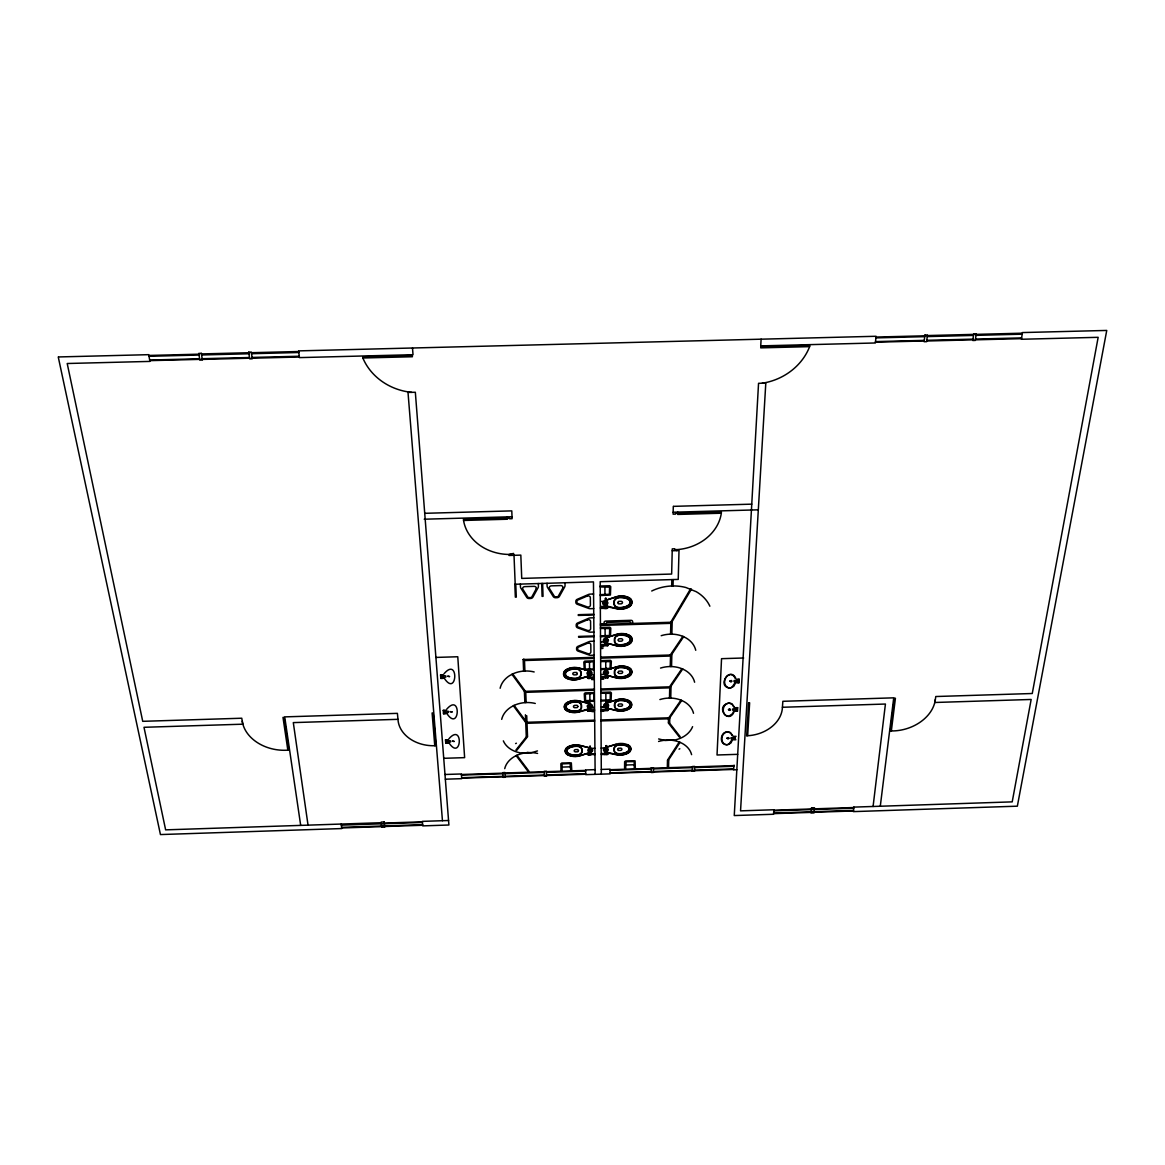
<?xml version="1.0" encoding="UTF-8"?>
<svg xmlns="http://www.w3.org/2000/svg" width="1165" height="1165" viewBox="0 0 1165 1165"><rect width="100%" height="100%" fill="white"/><g stroke="black" fill="none" stroke-linecap="round" stroke-linejoin="round"><path stroke-width="1.5" d="M440.821 678.321L445.904 676.996L445.831 675.948L440.574 675.059M443.516 713.664L448.525 712.383L448.452 711.364L443.282 710.504M445.758 743.139L450.695 741.887L450.622 740.896L445.511 739.964M624.586 768.376L624.629 761.648L625.663 760.934L635.085 760.862L635.318 768.026M625.634 768.361L626.188 761.721L634.182 761.575L634.27 768.085M630.949 623.45L630.017 621.702L606.849 622.387L605.756 624.207M632.61 623.406L632.624 621.615A1.66 1.34 -5.8 0 0 630.979 620.319L605.742 621.076A1.66 1.34 -4.6 0 0 604.096 622.474L604.096 624.251M673.297 506.353L673.108 514.173L675.627 514.1L675.656 513.124L721.383 511.843L721.324 513.212A46.236 39.028 -9.3 0 1 674.724 549.734L674.753 548.788L672.263 548.861L671.652 574.054L521.731 578.408L520.828 555.108L509.09 555.457L509.047 554.496L513.561 553.419L513.634 555.326M668.564 766.949L668.725 760.497L667.487 760.541L667.327 766.992L668.098 767.284M671.856 579.602L671.695 585.995L673.035 585.951L673.195 579.573M668.492 719.111L668.404 722.693L669.657 722.649L669.788 718.077M676.749 550.637L676.763 549.676L674.724 549.734M677.753 512.09L677.695 514.435L721.324 513.212M590.072 675.467L590.072 675.467A3.029 2.403 -3.7 0 0 590.029 670.938L589.286 668.827L588.718 670.865M589.752 701.854L589.097 703.776L589.752 701.854L588.995 701.883M588.878 752.925L579.995 755.619A13.339 10.237 -3 0 1 569.073 755.255A8.126 6.233 -2.9 0 1 566.408 753.624A8.155 6.247 -2.9 0 1 565.345 751.046A8.155 6.247 -2.9 0 1 566.292 748.411A8.126 6.218 -2.9 0 1 568.899 746.59A13.281 10.15 -3 0 1 579.835 745.527L589.461 747.828L579.908 745.338A13.529 10.339 -3 0 0 568.768 746.43A8.373 6.408 -2.9 0 0 566.088 748.309A8.403 6.437 -2.9 0 0 565.098 751.061A8.403 6.437 -2.9 0 0 566.205 753.74A8.388 6.422 -2.9 0 0 568.957 755.43A13.587 10.427 -3 0 0 580.068 755.808L590.786 752.342A2.927 2.243 -3.5 0 0 590.742 748.134L590.029 746.139M692.374 771.201L692.549 766.497L694.646 766.424L694.471 771.128L692.374 771.201L694.471 771.128M606.048 598.315L605.436 600.499L605.436 598.344M606.615 635.857L606.018 637.969L606.004 635.872M606.732 670.312L606.12 668.302L605.421 670.472A3.029 2.388 -4.4 0 0 605.436 674.986L607.416 675.263M605.625 703.369L606.907 701.243L606.921 703.223L605.625 703.369A2.985 2.33 -4.3 0 0 605.64 707.767L606.251 707.228M606.586 747.508L606.586 745.615M733.775 738.814L733.717 739.819L735.887 739.746M733.848 737.387L733.906 736.382L736.076 736.324M735.319 710.213L735.261 711.247L737.46 711.174L737.649 707.65L735.465 707.723L735.406 708.757M736.863 681.787L736.804 682.85L739.018 682.777L739.222 679.166L736.994 679.239L736.935 680.287M761.109 339.175L760.73 345.889L875.381 342.976L876.051 336.277L298.633 350.883L299.449 357.611L413.022 354.713L412.497 348M746.605 735.785A34.455 26.577 -9.7 0 0 782.414 707.272L782.865 701.301L893.73 697.835L880.289 806.238M809.631 346.631L809.719 345.437L760.803 346.675L760.73 347.869L809.631 346.631A56.415 50.08 -20.3 0 1 762.172 383.227L758.546 383.314L734.256 815.558L773.531 814.262L773.88 809.748L740.547 810.855L765.798 383.125L762.172 383.227M873.08 806.471L885.429 704.039L782.414 707.272M891.342 730.95L895.419 698.243L894.429 698.286L890.366 730.979L891.342 730.95A38.984 29.46 -14.7 0 0 935.349 699.51M739.193 679.413L734.052 680.622L733.994 681.641L739.032 682.632M737.649 707.796L732.552 709.077L732.494 710.082L737.46 711.043M604.504 602.771L605.421 604.038M591.005 750.478C587.408 753.289 589.344 746.809 590.961 750.478M605.349 672.234L605.552 673.428M587.67 678.263L587.684 677.244M590.233 677.069L590.247 678.219M594.558 710.679L590.451 711.014A2.214 1.718 -3.6 0 1 588.5 711.072L587.684 709.893L588.587 709.776A1.573 1.223 -3.6 0 1 590.335 709.703L591.238 709.776C590.917 712.689 591.31 706.966 594.543 709.791M604.591 645.628L605.203 644.463M607.81 644.332L608.174 645.512L607.344 645.628A2.272 1.82 -4.5 0 1 605.349 645.687L605.349 643.022L607.315 642.963L607.344 645.628M590.946 754.381L594.82 754.687L594.82 753.828L590.684 753.77A1.544 1.18 -3.5 0 0 588.98 753.799L588.077 753.93L588.893 755.08A2.17 1.66 -3.5 0 0 590.801 755.007L591.514 753.828M605.349 677.666L605.334 676.69M607.897 676.515L607.897 677.681M608.378 710.315L607.504 709.179A1.573 1.223 -4.3 0 0 605.771 709.208L601.548 709.572L601.562 710.461L605.669 710.534A2.214 1.718 -4.3 0 0 607.62 710.475L608.363 709.281M608.072 753.289L607.999 754.381L607.169 753.245A1.544 1.18 -4.1 0 0 605.465 753.274L601.344 753.624M600.456 607.402L603.965 607.213L603.994 608.407L603.907 607.169L604.868 607.052A1.646 1.34 -4.7 0 1 606.674 606.965M604.62 608.334L604.591 607.154M587.684 678.205L587.713 677.142M607.183 606.98L607.635 608.29L606.79 608.407A2.301 1.879 -4.7 0 1 604.751 608.48L604.751 607.052M587.743 709.893L587.757 711.014M604.926 709.907L605.523 709.369M735.523 682.093L731.897 687.335M736.047 682.064L733.702 686.418L730.499 687.874M733.994 710.504L732.741 713.533L729.042 716.155M734.533 710.49C729.436 726.217 714.043 706.136 728.824 703.092M732.465 739.105L728.955 744.1M732.989 739.076L730.717 743.212L727.586 744.61M588.048 711L588.034 709.878M604.722 677.2L605.319 677.229M608.203 677.622L607.824 676.515M577.345 673.72L576.733 674.783L574.141 674.899A1.529 1.209 -3.1 0 1 574.097 672.496L576.69 672.453L577.345 673.487M443.952 673.865C459.403 655.546 457.306 699.044 443.836 677.549M617.8 602.538L618.455 601.402L621.134 601.286A1.573 1.282 -5.4 0 1 621.12 603.834L618.455 603.878L617.8 602.771M577.884 706.558L577.287 707.592L574.724 707.708A1.515 1.18 -3 0 1 574.68 705.378L577.243 705.335L577.884 706.34M446.603 709.339C461.806 691.559 459.724 733.761 446.472 712.922M618.178 639.935L618.819 638.828L621.455 638.711A1.544 1.252 -5.2 0 1 621.455 641.172L618.775 641.201L618.178 640.153M578.495 750.741L577.84 751.76L575.379 751.847A1.485 1.136 -3 0 1 575.35 749.619L577.855 749.561L578.481 750.522M448.802 738.93C463.816 721.586 461.733 762.711 448.685 742.411M618.12 672.234L618.761 671.157L621.353 671.04A1.529 1.209 -5 0 1 621.353 673.443L618.746 673.487L618.12 672.453M618.149 705.073L618.775 704.024L621.324 703.922A1.5 1.18 -4.9 0 1 621.324 706.252L618.761 706.296L618.149 705.291M617.61 749.284L618.222 748.28L620.727 748.163A1.471 1.136 -4.7 0 1 620.712 750.406L618.207 750.449L617.596 749.488M590.859 677.681L590.247 677.651M588.5 753.842L588.514 755.095L588.456 753.959M606.878 603.514L606.397 602.087M589.679 674.084L589.665 672.365M605.552 705.087L605.523 706.077L607.271 706.383M670.938 621.892L690.627 588.762L691.442 589.111L671.754 622.226L670.851 621.906M667.501 760.133L679.239 742.032L680.025 742.323L668.273 760.425M670.53 654.643L682.836 636.381L683.637 636.716L671.346 654.978L670.53 654.643L671.346 654.978M682.661 669.06L670.559 686.811L669.759 686.491L681.875 668.725L682.675 669.045M669.788 717.771L681.729 700.5L680.943 700.165L669.001 717.465L669.788 717.786L601.009 719.955M526.726 736.426L515.906 750.071L516.707 750.362L527.541 736.717M604.606 602.509L606.426 602.043M606.907 603.528L605.421 604.082M589.679 672.322L587.757 673.283L589.708 674.113M590.291 706.733L590.524 705.553L588.776 705.233M605.523 705.073L606.95 704.563L607.853 705.509M604.81 601.49L605.188 600.645M588.383 671.695L589.563 670.982L589.927 671.724M605.407 671.317A2.053 1.631 -4.4 0 1 608.48 672.642A2.053 1.631 -4.4 0 1 605.421 674.142A2.053 1.631 -4.4 0 1 605.407 671.317L605.887 670.472L607.344 671.186M605.727 704.126L606.091 703.383M588.893 748.906L590.655 748.847M606.004 747.522L606.004 745.629M605.684 748.309L607.183 748.323M606.965 641.274C609.47 637.794 601.941 640.677 606.674 641.42M605.523 672.001L607.344 671.943M607.358 673.399L605.785 673.618M588.791 705.262L588.325 706.616L590.058 706.922M727.397 703.471C721.819 705.524 721.63 715.587 728.14 716.271M725.955 732.246C721.033 734.139 720.116 742.382 725.329 744.45M607.387 674.229L607.111 675.19M590.335 707.592L590.407 708.568M607.562 707.024L607.591 708.029M523.609 670.953L523.158 659.521L523.915 659.142M590.757 752.663L590.728 751.702L588.893 751.643A1.981 1.515 -3.5 0 1 588.791 748.993A1.981 1.515 -3.5 0 1 591.776 750.202A1.981 1.515 -3.5 0 1 588.82 751.614M525.633 722.329L526.42 721.98L514.158 705.408L513.357 705.757L525.633 722.329L594.587 720.159M515.614 743.576L516.386 743.226M516.153 755.648L516.925 755.299L528.881 771.143M679.035 749.139L679.821 748.789M604.708 600.645L605.436 600.368L604.708 600.645A3.116 2.548 -4.7 0 0 604.722 605.436L605.363 604.868M605.305 638.114L606.004 637.852L605.305 638.114A3.058 2.461 -4.5 0 0 605.319 642.76L607.315 643.036M588.209 677.375L588.107 675.787L590.043 675.729L578.99 679.137A14.067 11.169 -3 0 1 567.486 678.729A8.679 6.888 -2.9 0 1 564.632 676.894A8.708 6.903 -3 0 1 563.496 674.025A8.694 6.903 -3 0 1 564.501 671.084A8.665 6.873 -2.9 0 1 567.282 669.074A13.995 11.082 -3 0 1 578.816 667.938L588.704 670.545L578.728 668.142A13.747 10.878 -3 0 0 567.413 669.263A8.403 6.67 -2.9 0 0 564.719 671.2A8.446 6.684 -3 0 0 563.744 674.04A8.446 6.699 -3 0 0 564.85 676.778A8.417 6.684 -2.9 0 0 567.603 678.54A13.805 10.966 -3 0 0 578.903 678.947L588.107 676.079M537.487 750.915L530.992 752.867L520.609 752.91A23.766 18.334 -1.1 0 1 503.338 740.853M590.437 708.247L590.437 708.247A2.985 2.33 -3.6 0 0 590.378 703.849L590.378 703.849M606.921 702.903L616.62 699.772A13.791 10.747 -4.9 0 1 627.964 700.18A8.534 6.655 -5 0 1 630.731 701.956A8.563 6.684 -5 0 1 631.779 704.752A8.577 6.699 -5 0 1 630.687 707.606A8.548 6.67 -5 0 1 627.92 709.543A13.849 10.835 -4.9 0 1 616.605 710.665L607.591 708.349L616.693 710.461A13.587 10.631 -4.9 0 0 627.789 709.383A8.286 6.48 -5 0 0 630.483 707.505A8.315 6.495 -5 0 0 631.517 704.752A8.315 6.495 -5 0 0 630.527 702.073A8.286 6.466 -5 0 0 627.848 700.369A13.529 10.543 -4.9 0 0 616.707 699.961L606.921 702.976M605.334 747.668L605.334 747.668A2.913 2.243 -4.1 0 0 605.349 751.876L605.349 751.876M631.779 602.261A8.694 7.092 -5.5 0 0 630.746 599.305A8.665 7.063 -5.6 0 0 627.95 597.427A14.155 11.534 -5.4 0 0 616.285 596.946L606.062 600.208L616.198 596.742A14.417 11.737 -5.4 0 1 628.081 597.223A8.927 7.281 -5.6 0 1 630.964 599.174A8.956 7.31 -5.5 0 1 632.056 602.232A8.956 7.31 -5.5 0 1 630.92 605.349A8.941 7.296 -5.6 0 1 628.022 607.46A14.475 11.854 -5.5 0 1 616.198 608.64L604.766 606.251L606.761 605.742M605.771 605.771L604.766 606.179M605.844 606.164L606.761 605.654L604.766 605.713M605.349 643.095L605.946 642.192M606.339 643.065C604.198 644.07 608.669 643.284 606.412 643.459M588.107 675.86L590.043 675.802M588.179 676.239L590.043 676.166L589.971 677.316M606.601 675.249C608.115 676.326 604.46 675.729 606.048 674.448M606.441 675.656L605.48 675.685M588.485 708.626L590.087 708.509M588.5 708.844L579.427 711.64A13.601 10.645 -3 0 1 568.287 711.247A8.301 6.48 -2.9 0 1 565.564 709.543A8.33 6.509 -2.9 0 1 564.486 706.849A8.315 6.495 -2.9 0 1 565.447 704.126A8.286 6.466 -2.9 0 1 568.098 702.233A13.543 10.558 -3 0 1 579.253 701.126L589.082 703.529L579.34 700.937A13.805 10.762 -3 0 0 567.981 702.058A8.548 6.67 -2.9 0 0 565.229 704.024A8.577 6.699 -2.9 0 0 564.239 706.878A8.577 6.699 -2.9 0 0 565.36 709.66A8.548 6.684 -2.9 0 0 568.171 711.436A13.864 10.849 -3 0 0 579.515 711.83L590.407 708.917M605.684 708.014L607.198 707.971M606.63 708.058L605.684 708.437M607.504 709.5L607.591 708.378M589.694 674.899L589.738 675.729M588.878 752.721L590.757 752.59L590.684 754.075M589.752 753.056C592.097 752.881 587.728 753.711 589.825 752.692M605.465 753.609L605.378 752.124L607.256 752.139M606.324 752.168L605.451 752.546L616.096 754.643A13.572 10.412 -4.7 0 0 627.178 753.566A8.373 6.422 -4.8 0 0 629.901 751.702A8.403 6.437 -4.8 0 0 630.964 748.949A8.403 6.422 -4.7 0 0 629.945 746.27A8.373 6.408 -4.8 0 0 627.236 744.566A13.514 10.325 -4.7 0 0 616.096 744.187L606.601 747.202L616.183 744.362M606.397 752.517L607.256 752.066L605.378 752.124M730.28 674.477C724.135 675.278 722.271 685.238 728.198 687.7M727.353 731.882C720.101 731.838 718.922 744.741 726.698 744.726M658.589 741.464C666.438 739.134 675.249 739.586 682.501 743.547A25.368 19.281 -6.3 0 1 691.602 754.658M607.023 752.532L607.169 753.551M735.086 737.256L731.038 737.707L730.979 738.683L734.999 738.872M589.184 752.648L589.17 751.906M729.057 688.005L731.038 687.86M726.174 744.741L728.096 744.595M544.419 775.992L546.531 775.919L546.385 771.215L544.259 771.288L544.419 775.992L546.531 775.919M381.261 822.723L165.634 829.859L143.994 727.295L242.757 724.193L241.767 718.222L142.727 721.324L67.206 363.509L149.921 361.412L148.712 354.67L58.847 356.941M448.554 820.51L422.342 821.369L422.735 825.883L448.904 825.009L415.337 392.256L408.012 392.445L442.452 820.699M384.29 823.073L422.371 821.82M773.837 810.199L811.452 808.961M814.379 808.845L853.829 807.534M341.33 825.14L422.429 822.446M773.793 810.825L853.756 808.19M341.607 827.354L422.633 824.674M773.633 813.054L853.508 810.403M341.68 827.965L381.683 826.64M384.654 826.509L422.677 825.257M773.589 813.636L811.131 812.384M814.058 812.282L853.45 810.971M594.019 660.832L584.772 661.123L583.84 662.011L584.262 669.846L594.106 669.788M588.223 676.807L589.941 676.749M590.087 678.321L589.971 676.981A1.602 1.267 -3.7 0 0 588.209 677.011L588.107 678.38A2.243 1.777 -3.7 0 0 590.087 678.321L594.252 677.986M590.16 677.069L594.252 677.054M594.398 689.185L524.425 691.369L511.959 674.331L512.746 673.938L525.182 690.991L524.396 691.355L524.876 702.48L526.158 702.437L525.75 692.33L593.844 690.204M601.286 688.966L671.011 686.797L670.763 697.908L669.482 697.952L669.729 687.845L601.3 689.971M594.31 692.578L585.179 692.869L584.262 693.728L584.684 701.359L594.398 701.286M606.237 701.33L606.994 701.315M588.762 704.01L590.291 704.607M605.975 703.456L607.518 704.068M604.708 706.922L601.388 707.024L603.834 706.995M591.849 707.373L594.296 707.286M590.407 708.99C585.777 709.558 591.572 706.995 590.335 710.038M588.602 709.543L590.306 709.485M605.785 709.004L607.489 708.946M591.893 711.611L594.325 711.538M601.417 711.32L603.849 711.247M434.763 745.717L432.113 712.98L433.191 712.951L435.826 745.673L434.763 745.717A34.659 26.839 2.5 0 1 397.979 719.329L293.303 722.606L308.041 825.155M526.973 723.29L594.601 721.135M601.009 720.931L668.492 718.805M287.842 750.158L288.833 750.114L283.998 717.378L282.993 717.407L287.842 750.158A39.45 30.013 7.8 0 1 242.262 721.222M590.116 746.212L589.475 748.061M605.917 745.702L606.674 745.673M589.14 748.28L590.393 748.236M591.66 748.381L594.907 748.28M601.169 748.09L604.417 747.974M605.684 747.741L606.921 747.712M526.9 752.503L528.153 752.474M607.227 751.323L605.392 751.119M443.734 758.313L464.631 757.643L457.772 656.754L435.899 657.424M588.995 753.609L590.655 753.551M605.494 753.071L607.154 753.027M601.344 754.483L605.363 754.541A2.17 1.66 -4.1 0 0 607.285 754.483L607.649 753.231M737.693 754.337L717.028 754.993L721.543 658.676L743.649 657.992M625.649 765.026L634.241 764.764M562.054 767.094L570.661 766.803M444.986 774.492L461.398 773.968L461.719 778.671L445.35 779.196M595.097 769.643L585.616 769.949L585.675 774.652L610.081 773.866L610.081 769.162L601.3 769.439M734.168 765.157L733.44 769.876L736.833 769.759M504.998 772.977L544.273 771.696M546.4 771.667L585.616 770.4M653.434 768.172L692.534 766.919M694.631 766.876L733.673 765.609M461.427 774.507L502.887 773.167M610.081 769.715L651.322 768.376M461.471 775.104L502.916 773.764M505.028 773.691L544.303 772.424M546.414 772.366L585.631 771.099M610.081 770.298L651.322 768.973M653.419 768.9L692.505 767.633M694.602 767.575L733.63 766.308M461.66 777.71L503.047 776.371M505.159 776.312L544.39 775.045M546.501 774.973L585.66 773.706M610.081 772.919L651.279 771.58M653.376 771.507L692.403 770.254M694.515 770.182L733.484 768.915M461.69 778.133L503.062 776.793M505.188 776.807L544.404 775.54M546.516 775.511L585.675 774.244M610.081 773.327L651.264 772.002M653.376 772.002L692.389 770.749M694.486 770.72L733.455 769.453M593.582 594.004L590.291 594.106A4.456 3.655 -4 0 0 588.092 594.66L577.141 599.349A2.679 2.184 -3.4 0 0 575.83 601.286L575.845 602.392A2.665 2.184 -3.4 0 0 577.214 604.256L588.238 608.261A4.442 3.626 -3.9 0 0 590.451 608.683L593.699 608.581M605.349 598.417L606.135 598.388M605.086 600.747L606.688 601.431M600.805 601.49L603.354 601.402M600.834 606.484L603.383 606.412M604.883 606.805L606.659 606.747M607.635 607.067L606.674 606.994L606.79 608.407M600.456 608.378L604.664 608.378M593.742 614.217L578.262 614.683L578.277 615.44L593.742 614.989M593.786 617.785L590.538 617.887A4.412 3.582 -3.9 0 0 588.354 618.426L577.52 623.027A2.65 2.141 -3.3 0 0 576.209 624.935L576.224 626.013A2.65 2.141 -3.3 0 0 577.592 627.833L588.5 631.765A4.398 3.553 -3.9 0 0 590.684 632.158L593.902 632.071M600.441 623.887L604.096 623.785M600.456 624.396L672.176 622.241L671.87 633.993L670.559 634.022L670.822 623.348L600.47 625.459M600.47 627.527L609.848 627.251L610.795 628.11L610.489 636.192L600.514 636.745M600.47 628.43L609.688 628.605L609.484 635.493L600.514 635.857M593.932 635.959L578.597 636.425L578.612 637.168L593.932 636.716M605.917 635.944L606.703 635.93M605.669 638.202L607.242 638.842M593.99 641.216L590.772 641.318A4.369 3.51 -3.8 0 0 588.602 641.842L577.884 646.371A2.621 2.097 -3.3 0 0 576.588 648.235L576.602 649.298A2.621 2.097 -3.3 0 0 577.957 651.075L588.747 654.919A4.354 3.48 -3.8 0 0 590.917 655.312L594.106 655.211M601.024 642.032L603.543 641.959M605.465 644.07L607.213 644.012M605.451 644.318L601.111 644.653L601.111 645.599L604.519 645.497M608.13 644.376L607.242 644.26A1.616 1.296 -4.5 0 0 605.451 644.289M601.053 646.808L603.557 646.735M600.63 648.483L602.946 648.41M523.158 659.521L593.524 657.351M601.125 657.118L671.841 654.963L671.55 666.395L670.254 666.424L670.516 656.041L601.125 658.167M593.524 658.4L524.498 660.526L524.905 670.909L523.624 670.953M600.659 660.628L610.416 660.337L611.363 661.167L610.941 669.103L600.718 669.584M600.659 661.502L610.256 661.647L610.052 668.346L600.703 668.71M588.602 668.914L589.374 668.885M588.369 671.098L589.665 671.055M605.785 670.559L607.082 670.516M591.529 674.855L594.004 674.768M601.213 674.55L603.688 674.477M605.48 675.249L607.416 675.19L607.446 677.782A2.243 1.777 -4.4 0 1 605.465 677.841L605.64 675.715M605.582 676.268L607.315 676.21M605.378 676.501L605.567 676.501A1.602 1.267 -4.4 0 1 607.329 676.428L607.446 677.782M605.378 676.603L601.286 676.836L601.3 677.768L605.378 677.753M607.824 677.681L608.261 676.515M591.572 679.559L594.048 679.472M601.242 679.253L603.703 679.18M600.849 692.374L610.475 692.083L611.392 692.884L611.086 700.529L600.892 701.082M600.849 693.219L610.314 693.35L610.169 699.83L600.892 700.238M424.73 513.314L511.785 510.882L512.105 518.702L509.556 518.774L509.527 517.799L463.466 519.095L463.553 520.464A46.338 39.275 0.5 0 0 511.085 554.438M673.632 506.353L751.76 504.154M424.22 519.211L512.018 516.75M673.152 512.221L758.313 509.819M463.553 520.464L507.503 519.226L507.401 516.881M672.22 550.768L679.006 550.564L678.234 579.413L600.193 581.699L601.315 774.143M600.223 586.01L609.761 585.747L610.737 586.636L610.416 595.009L600.281 595.563M600.237 586.942L609.601 587.145L609.397 594.281L600.281 594.631M248.742 352.136L251.291 352.078L252.237 358.805L249.689 358.864L248.742 352.15M201.428 353.927L248.829 352.733M251.378 352.704L298.706 351.51M927.355 335.564L973.634 334.384M976.124 334.37L1022.331 333.19M148.858 355.456L198.895 354.189M875.978 337.049L924.835 335.811M149.004 356.301L199.026 355.034M201.589 354.976L248.975 353.767M251.524 353.709L298.822 352.514M875.891 337.894L924.733 336.656M927.224 336.598L973.503 335.418M975.993 335.36L1022.186 334.18M149.673 360.043L199.623 358.776M202.186 358.704L249.499 357.509M252.048 357.437L299.288 356.242M875.512 341.607L924.296 340.369M926.787 340.311L972.993 339.132M975.469 339.073L1021.603 337.908M149.79 360.64L199.725 359.373M875.454 342.204L924.224 340.966M202.288 359.417L249.601 358.208M252.15 358.208L299.376 357.014M926.699 341.01L972.892 339.845M975.367 339.831L1021.487 338.666M362.854 357.99L412.395 356.738L412.308 355.543L362.737 356.796L362.854 357.99A56.59 50.779 11.1 0 0 411.682 392.343M728.285 703.121L731.591 703.587L734.329 706.966M726.829 731.897L730.076 732.348L732.8 735.639M606.63 748.804C601.985 749.998 609.863 751.614 606.615 748.833M589.009 707.767L588.791 708.538M588.631 674.972L588.412 675.773M588.645 709.019L588.587 710.097M537.575 753.42C529.536 751.571 520.755 752.677 513.678 757.002A25.339 19.223 -1.4 0 0 504.722 768.652M605.756 708.451L605.771 709.558M729.581 687.991C716.446 686.534 730.12 665.739 735.858 678.452M604.853 606.193L604.868 607.402M607.256 752.342L616.183 754.469A13.325 10.223 -4.7 0 0 627.061 753.406A8.126 6.218 -4.8 0 0 629.697 751.6A8.155 6.247 -4.8 0 0 630.716 748.949M606.761 605.975L616.285 608.436A14.213 11.635 -5.5 0 0 627.891 607.271A8.665 7.077 -5.6 0 0 630.702 605.232A8.694 7.092 -5.5 0 0 631.794 602.232M606.659 639.41L607.431 639.862M658.633 738.945L665.157 740.489L675.525 739.862A23.795 18.378 -6.7 0 0 692.593 726.654M605.917 707.17L605.698 707.082A2.024 1.573 -4.3 0 1 605.611 704.199A2.024 1.573 -4.3 0 1 608.64 705.48A2.024 1.573 -4.3 0 1 605.625 706.937L607.562 706.907M728.227 731.94L730.717 733.164L732.275 735.654M605.713 674.375L607.387 674.113M729.712 703.15L732.232 704.417L733.804 706.98M731.183 674.535L733.732 675.846L735.319 678.467M588.631 707.679L588.543 707.65A2.024 1.573 -3.6 0 1 588.398 704.738A2.024 1.573 -3.6 0 1 591.441 706.019A2.024 1.573 -3.6 0 1 588.427 707.475L590.364 707.446M588.238 674.885L590.014 674.651M668.521 717.786L669.307 718.091M668.404 723.014L679.384 737.066L680.185 736.717L669.205 722.664M516.168 755.663L528.109 771.478M591.514 754.367L591.572 753.828M605.218 753.93L605.363 753.304M590.582 710.315L590.451 711.014M608.043 709.762L607.999 710.461M58.25 356.956L160.45 834.562L341.767 828.563L341.185 824.048M300.686 825.388L284.711 716.883L397.396 713.359L397.979 719.329M442.889 675.802L442.816 674.739L440.559 674.797L440.836 678.467L443.079 678.394L443.006 677.316M445.554 711.232L445.467 710.184L443.253 710.257L443.516 713.81L445.744 713.737L445.656 712.703M447.768 740.765L447.695 739.76L445.496 739.819L445.758 743.285L447.957 743.212L447.884 742.192M515.76 584.233L516.299 597.121L515.352 597.15L514.813 584.262L593.466 581.903L595.14 774.346M514.013 555.312L515.192 584.189M526.726 715.718L527.527 736.295L526.274 736.338L525.415 714.771M520.347 584.029L520.449 586.752A4.5 3.699 -0.7 0 0 521.119 588.558L526.813 597.485A2.679 2.199 -0.9 0 0 529.187 598.519L530.541 598.475A2.679 2.199 -1 0 0 532.827 597.296L537.88 588.077A4.485 3.699 -1.1 0 0 538.419 586.228L538.332 583.505M541.696 583.476L542.089 596.364L543.036 596.334L542.642 583.447M547.026 583.257L547.099 585.966A4.485 3.699 -2 0 0 547.739 587.786L553.331 596.698A2.679 2.199 -2.2 0 0 555.69 597.732L557.045 597.689A2.679 2.199 -2.3 0 0 559.346 596.524L564.486 587.291A4.485 3.699 -2.5 0 0 565.04 585.442L564.981 582.733M562.069 770.414L562.069 763.905L570.064 763.526L570.719 770.138M561.02 770.429L560.86 763.701L561.88 762.988L571.331 762.915L571.767 770.08M589.475 661.851L589.563 669.016M589.825 693.568L589.912 700.544M588.092 677.04L588.107 678.38M588.485 709.776L588.5 711.072M588.107 709.791L588.121 711.087M588.995 753.129L588.98 754.134M588.878 753.828L588.893 755.08M588.077 753.93L588.092 755.022M605.378 641.915L607.3 641.857M605.654 709.237L605.582 710.534M605.669 751.381L605.669 752.109M604.708 604.533A2.112 1.733 -4.7 0 0 607.868 602.946A2.112 1.733 -4.7 0 0 604.693 601.548A2.112 1.733 -4.7 0 0 604.708 604.533L606.732 604.519M604.577 753.406L604.577 754.483M607.737 644.245L607.737 645.614M607.606 709.179L607.62 710.475M607.009 642.163L607.009 642.963M607.285 753.231L607.285 754.483M606.659 606.208L606.674 607.344M606.455 604.824L606.455 605.669M606.965 751.338L606.965 752.066M605.727 661.356L605.756 668.521M605.844 693.073L605.858 700.034M604.926 586.81L604.941 594.456M605.086 628.299L605.116 635.668M651.716 591.005A41.037 33.144 -7.6 0 1 685.923 587.51L696.189 591.674A41.037 33.144 -7.6 0 1 709.864 606.208M659.9 699.553A25.848 20.009 -6.6 0 1 681.234 700.252L684.263 701.738A25.848 20.009 -6.6 0 1 693.524 713.286M660.54 668.069A26.213 20.562 -6.9 0 1 682.166 668.812L685.238 670.341A26.213 20.562 -6.9 0 1 694.617 682.224M501.707 719.358A25.907 20.096 -1.2 0 1 510.838 707.184L513.867 705.509A25.907 20.096 -1.2 0 1 535.274 703.456M500.135 688.267A26.271 20.664 -1 0 1 509.382 675.773L512.454 674.054A26.271 20.664 -1 0 1 534.167 671.957M661.196 635.697A26.577 21.145 -7.2 0 1 683.127 636.483L686.243 638.056A26.577 21.145 -7.2 0 1 695.753 650.288M568.447 703.616A4.514 3.524 -2.9 0 0 566.205 706.762A4.514 3.524 -2.9 0 0 568.564 709.762A9.378 7.34 -3 0 0 571.025 710.635A17.708 13.893 -3.1 0 0 576.311 711.043A10.878 8.519 -3 0 0 578.364 710.606A7.98 6.247 -3 0 0 580.155 709.572A6.335 4.951 -3 0 0 581.146 708.029A10.922 8.534 -2.9 0 0 581.248 706.34A10.922 8.534 -2.9 0 0 581.102 704.665A6.335 4.951 -3 0 0 580.053 703.165A7.98 6.233 -3 0 0 578.233 702.247A10.849 8.461 -3 0 0 576.165 701.942A17.562 13.66 -3.1 0 0 570.865 702.684A9.349 7.296 -3 0 0 568.447 703.704M568.272 703.412A4.835 3.772 -2.9 0 0 565.884 706.776A4.835 3.772 -2.9 0 0 568.404 709.98A9.684 7.587 -3 0 0 570.937 710.868A18.028 14.14 -3.1 0 0 576.34 711.291A11.199 8.767 -3 0 0 578.495 710.825A8.301 6.495 -3 0 0 580.388 709.747A6.655 5.199 -3 0 0 581.466 708.072A11.242 8.781 -2.9 0 0 581.583 706.471L581.568 706.34A11.242 8.781 -2.9 0 0 581.408 704.592A6.655 5.199 -3 0 0 580.287 702.99A8.301 6.48 -3 0 0 578.35 702.014A11.169 8.708 -3 0 0 576.18 701.679A17.883 13.907 -3.1 0 0 570.763 702.451A9.669 7.543 -3 0 0 568.272 703.5M627.833 636.454A4.645 3.728 -5.4 0 1 630.178 639.629A4.645 3.728 -5.4 0 1 627.804 642.949A9.64 7.747 -5.3 0 1 625.299 644.027A18.203 14.694 -5.2 0 1 619.867 644.813A11.184 9 -5.2 0 1 617.756 644.478A8.213 6.597 -5.2 0 1 615.906 643.502A6.524 5.228 -5.2 0 1 614.843 641.93A11.228 9.014 -5.4 0 1 614.727 640.153A11.228 9.029 -5.4 0 1 614.858 638.362A6.524 5.243 -5.2 0 1 615.906 636.716A8.199 6.582 -5.2 0 1 617.77 635.624A11.155 8.941 -5.2 0 1 619.882 635.158A18.058 14.446 -5.1 0 1 625.328 635.609A9.611 7.704 -5.2 0 1 627.833 636.541M628.008 636.221A4.966 3.99 -5.4 0 1 630.513 639.614A4.966 3.99 -5.4 0 1 627.979 643.167A9.961 8.009 -5.3 0 1 625.387 644.274A18.538 14.956 -5.2 0 1 619.838 645.075A11.519 9.276 -5.2 0 1 617.625 644.726A8.534 6.859 -5.2 0 1 615.659 643.692A6.844 5.505 -5.2 0 1 614.538 642.002A11.563 9.276 -5.4 0 1 614.392 640.299L614.392 640.022A11.563 9.291 -5.4 0 1 614.538 638.303A6.844 5.505 -5.2 0 1 615.673 636.541A8.534 6.844 -5.2 0 1 617.639 635.391A11.475 9.204 -5.2 0 1 619.867 634.896A18.378 14.708 -5.1 0 1 625.43 635.362A9.932 7.966 -5.2 0 1 628.008 636.308M627.644 668.841A4.573 3.626 -5.2 0 1 629.959 671.928A4.573 3.626 -5.2 0 1 627.615 675.161A9.495 7.543 -5.1 0 1 625.139 676.21A17.956 14.286 -5 0 1 619.78 676.967A11.038 8.752 -5.1 0 1 617.698 676.647A8.097 6.422 -5.1 0 1 615.877 675.715A6.422 5.097 -5 0 1 614.843 674.171A11.067 8.767 -5.2 0 1 614.712 672.453A11.082 8.767 -5.2 0 1 614.843 670.705A6.422 5.097 -5 0 1 615.877 669.103A8.082 6.408 -5 0 1 617.712 668.04A10.995 8.694 -5 0 1 619.809 667.589A17.795 14.038 -4.9 0 1 625.183 668.026A9.48 7.5 -5.1 0 1 627.644 668.928M627.818 668.608A4.893 3.874 -5.2 0 1 630.28 671.914A4.893 3.874 -5.2 0 1 627.775 675.38A9.83 7.791 -5.1 0 1 625.226 676.457A18.276 14.533 -5 0 1 619.765 677.229A11.359 9.014 -5.1 0 1 617.581 676.894A8.417 6.67 -5.1 0 1 615.644 675.889A6.742 5.344 -5 0 1 614.523 674.244A11.388 9.029 -5.2 0 1 614.377 672.598L614.377 672.322A11.402 9.029 -5.2 0 1 614.523 670.661A6.757 5.344 -5 0 1 615.644 668.943A8.403 6.655 -5 0 1 617.596 667.807A11.315 8.956 -5 0 1 619.78 667.341A18.13 14.3 -4.9 0 1 625.27 667.778A9.801 7.747 -5.1 0 1 627.818 668.71M630.716 748.979A8.155 6.233 -4.7 0 0 629.741 746.386A8.111 6.204 -4.8 0 0 627.12 744.741M651.337 767.822L651.264 772.526L653.361 772.468L653.449 767.764L651.337 767.822M581.087 673.341L581.087 673.632A11.402 9.043 -2.9 0 1 580.971 675.278A6.757 5.359 -3.1 0 1 579.879 676.996A8.432 6.684 -3 0 1 577.957 678.117A11.359 9.029 -3 0 1 575.787 678.583A18.291 14.562 -3.1 0 1 570.297 678.147A9.83 7.806 -3 0 1 567.719 677.229A4.908 3.888 -2.9 0 1 565.171 673.982A4.908 3.888 -2.9 0 1 567.588 670.559A9.801 7.762 -3 0 1 570.122 669.482A18.13 14.315 -3.1 0 1 575.612 668.695A11.33 8.971 -3 0 1 577.811 669.045A8.417 6.67 -3 0 1 579.777 670.05A6.757 5.359 -3.1 0 1 580.927 671.695A11.402 9.043 -2.9 0 1 581.087 673.341M582.107 750.391L582.107 750.653A11.024 8.446 -2.8 0 1 581.99 752.197A6.524 4.995 -3 0 1 580.942 753.799A8.14 6.233 -3 0 1 579.078 754.847A10.98 8.432 -3 0 1 576.966 755.284A17.664 13.587 -3.1 0 1 571.666 754.891A9.495 7.281 -3 0 1 569.19 754.046A4.733 3.626 -2.9 0 1 566.714 750.959A4.733 3.626 -2.9 0 1 569.059 747.726A9.48 7.252 -3 0 1 571.505 746.794A17.533 13.368 -3 0 1 576.821 746.051A10.951 8.373 -3 0 1 578.947 746.372A8.126 6.218 -3 0 1 580.84 747.304A6.524 4.995 -3 0 1 581.947 748.847A11.024 8.446 -2.8 0 1 582.107 750.391M613.955 602.786L613.955 602.917A11.737 9.582 -5.7 0 0 614.086 604.664A6.961 5.679 -5.4 0 0 615.237 606.426A8.679 7.092 -5.4 0 0 617.246 607.489A11.708 9.568 -5.5 0 0 619.489 607.853A18.844 15.451 -5.4 0 0 625.124 607.038A10.121 8.271 -5.5 0 0 627.746 605.902A5.053 4.121 -5.6 0 0 630.323 602.29A5.053 4.121 -5.6 0 0 627.789 598.81A10.092 8.228 -5.5 0 0 625.168 597.82A18.684 15.174 -5.3 0 0 619.518 597.339A11.665 9.509 -5.4 0 0 617.246 597.849A8.665 7.063 -5.4 0 0 615.251 599.028A6.961 5.679 -5.4 0 0 614.086 600.863A11.752 9.582 -5.7 0 0 613.955 602.625L613.955 602.756M614.465 705.306L614.465 705.437A11.228 8.767 -5.1 0 0 614.596 707.038A6.655 5.199 -4.9 0 0 615.702 708.626A8.301 6.48 -4.9 0 0 617.61 709.601A11.199 8.752 -4.9 0 0 619.751 709.922A18.014 14.126 -4.9 0 0 625.154 709.165A9.684 7.573 -4.9 0 0 627.658 708.116A4.82 3.772 -5 0 0 630.119 704.81A4.82 3.772 -5 0 0 627.702 701.636A9.655 7.529 -4.9 0 0 625.197 700.733A17.868 13.893 -4.8 0 0 619.78 700.311A11.155 8.694 -4.9 0 0 617.625 700.777A8.286 6.466 -4.9 0 0 615.702 701.869A6.655 5.199 -4.9 0 0 614.596 703.543A11.228 8.767 -5.1 0 0 614.465 705.16L614.465 705.291M613.999 749.503L613.984 749.634A11.009 8.432 -4.8 0 0 614.13 751.163A6.524 4.995 -4.7 0 0 615.207 752.707A8.14 6.233 -4.7 0 0 617.071 753.624A10.98 8.417 -4.7 0 0 619.183 753.944A17.65 13.572 -4.7 0 0 624.469 753.202A9.495 7.281 -4.7 0 0 626.93 752.197A4.733 3.626 -4.8 0 0 629.348 748.964A4.733 3.626 -4.8 0 0 626.974 745.877A9.466 7.238 -4.7 0 0 624.513 745.105A17.519 13.354 -4.6 0 0 619.212 744.712A10.936 8.359 -4.7 0 0 617.086 745.149A8.126 6.218 -4.7 0 0 615.207 746.212A6.524 4.995 -4.7 0 0 614.13 747.813A11.009 8.432 -4.8 0 0 613.984 749.372L613.999 749.488M748.644 702.845L746.692 735.552L747.668 735.523L749.634 702.815L748.644 702.845M584.947 662.361L585.194 669.074L593.538 668.943L593.466 661.72L584.947 662.361M585.354 694.078L585.602 700.602L593.83 700.456L593.757 693.452L585.369 694.02M440.967 676.443L442.671 676.749L440.967 676.443M443.661 711.844L445.336 712.15L443.661 711.844M447.797 676.239L449.501 676.545L447.797 676.239M811.554 807.855L811.073 813.01L814 812.922L814.481 807.753L811.554 807.855M445.904 741.377L447.564 741.654L445.904 741.377M450.374 711.64L452.049 711.932L450.374 711.64M452.53 741.173L454.19 741.45L452.53 741.173M853.887 807.112L853.377 811.612L1017.351 806.18L1106.75 330.438L1022.433 332.564L1021.399 339.263L1098.158 337.311L1032.263 693.51L935.772 696.524L934.927 702.48L1031.156 699.466L1012.21 801.87L853.887 807.112M924.923 335.039L924.136 341.724L926.626 341.665L927.427 334.967L924.923 335.039M973.722 333.802L972.804 340.5L975.294 340.428L976.212 333.743L973.722 333.802M588.369 673.122L589.738 673.224L588.369 673.122M588.762 705.961L590.102 706.063L588.762 705.961M605.072 602.888L606.47 602.989L605.072 602.888M605.654 640.284L607.023 640.386L605.654 640.284M589.14 750.158L590.451 750.245L589.14 750.158M605.771 672.584L607.125 672.686L605.771 672.584M605.975 705.422L607.285 705.655L606.033 705.291M605.669 749.634L606.98 749.721L605.669 749.634M729.931 681.088C731.474 683.855 733.135 678.875 729.931 681.088M730.47 681.059L731.562 681.379L730.572 680.899M728.489 709.529C730.004 712.237 731.635 707.373 728.489 709.529M729.013 709.514L730.135 709.645L729.013 709.514M737.197 680.855C738.231 683.462 739.717 678.875 737.197 680.855M727.033 738.159C728.533 740.794 730.135 736.032 727.033 738.159M727.543 738.144L728.649 738.275L727.543 738.144M735.654 709.31C736.688 711.859 738.144 707.359 735.654 709.31M734.096 737.926C735.13 740.416 736.498 736.032 734.096 737.926M536.177 588.937L531.837 596.902A1.573 1.282 -1 0 1 530.512 597.558L529.158 597.601A1.573 1.282 -0.9 0 1 527.789 597.019L522.881 589.33A2.243 1.849 -0.7 0 1 524.803 586.621L534.08 586.345A2.243 1.849 -1.1 0 1 536.177 588.937M562.782 588.165L558.341 596.116A1.558 1.282 -2.3 0 1 557.016 596.786L555.661 596.815A1.558 1.282 -2.2 0 1 554.307 596.232L549.487 588.558A2.243 1.849 -2 0 1 551.438 585.849L560.7 585.573A2.243 1.849 -2.5 0 1 562.782 588.165M605.756 602.349L605.756 603.688L605.756 602.349M606.324 639.76L606.324 641.056L606.324 639.76M589.039 672.613L589.053 673.865L589.039 672.613M606.441 672.074L606.441 673.341L606.441 672.074M589.417 705.466L589.417 706.689L589.417 705.466M606.63 704.927L605.946 705.874L607.3 705.83L606.805 705.014M589.781 749.678L589.796 750.857L589.781 749.678M606.31 749.153L606.31 750.333L606.31 749.153M587.116 596.087L577.68 600.135A1.558 1.282 -3.4 0 0 576.937 601.256L576.952 602.363A1.558 1.282 -3.4 0 0 577.738 603.441L587.233 606.892A2.228 1.82 -3.8 0 0 590.407 605.174L590.335 597.645A2.228 1.82 -3.8 0 0 587.116 596.087M587.378 619.838L578.044 623.799A1.544 1.252 -3.3 0 0 577.316 624.906L577.33 625.984A1.544 1.252 -3.3 0 0 578.102 627.032L587.51 630.425A2.199 1.777 -3.8 0 0 590.64 628.721L590.568 621.353A2.214 1.791 -3.8 0 0 587.378 619.838M587.655 643.226L578.408 647.128A1.529 1.223 -3.3 0 0 577.68 648.206L577.694 649.269A1.529 1.223 -3.3 0 0 578.452 650.288L587.772 653.609A2.184 1.748 -3.7 0 0 590.873 651.949L590.801 644.711A2.184 1.748 -3.7 0 0 587.655 643.226M609.382 636.6L606.645 637.605L616.693 634.517A13.922 11.169 -5.2 0 1 628.168 634.969A8.519 6.844 -5.3 0 1 630.92 636.789A8.548 6.873 -5.3 0 1 631.94 639.643A8.563 6.873 -5.3 0 1 630.877 642.527A8.534 6.859 -5.4 0 1 628.11 644.507A13.995 11.257 -5.3 0 1 616.678 645.643L607.315 643.269L616.591 645.847A14.257 11.475 -5.3 0 0 628.226 644.682A8.796 7.063 -5.4 0 0 631.095 642.643A8.825 7.092 -5.3 0 0 632.202 639.629A8.81 7.077 -5.3 0 0 631.139 636.658A8.781 7.048 -5.3 0 0 628.299 634.779A14.184 11.373 -5.2 0 0 616.605 634.313L609.382 636.6M609.441 669.001L606.747 669.991L616.664 666.962A13.732 10.849 -5 0 1 627.964 667.385A8.403 6.655 -5.2 0 1 630.687 669.161A8.432 6.684 -5.1 0 1 631.692 671.943A8.432 6.684 -5.1 0 1 630.644 674.753A8.417 6.67 -5.2 0 1 627.906 676.676A13.791 10.951 -5.1 0 1 616.649 677.782L607.416 675.482L616.562 677.972A14.053 11.155 -5.1 0 0 628.037 676.85A8.665 6.873 -5.2 0 0 630.862 674.855A8.694 6.888 -5.1 0 0 631.954 671.914A8.694 6.888 -5.1 0 0 630.906 669.045A8.665 6.859 -5.2 0 0 628.095 667.21A13.995 11.053 -5 0 0 616.576 666.773L609.441 669.001M384.159 821.966L381.188 822.068L381.756 827.237L384.727 827.135L384.159 821.966M504.969 772.555L502.858 772.628L503.091 777.332L505.217 777.259L504.969 772.555M201.327 353.344L198.764 353.403L199.841 360.131L202.39 360.072L201.327 353.344M567.035 750.959A4.427 3.393 -2.9 0 0 569.35 753.828A9.189 7.048 -3 0 0 571.753 754.658A17.358 13.354 -3.1 0 0 576.952 755.051A10.674 8.184 -3 0 0 578.947 754.629A7.835 6 -3 0 0 580.709 753.639A6.218 4.762 -3 0 0 581.685 752.153A10.703 8.199 -2.8 0 0 581.786 750.522A10.703 8.199 -2.8 0 0 581.641 748.906A6.218 4.762 -3 0 0 580.607 747.479A7.82 5.985 -3 0 0 578.83 746.605A10.631 8.126 -3 0 0 576.792 746.299A17.213 13.135 -3 0 0 571.607 747.027A9.16 7.005 -3 0 0 569.234 748.017A4.427 3.393 -2.9 0 0 567.035 750.959M567.763 670.778A4.573 3.626 -2.9 0 0 565.491 673.967A4.573 3.626 -2.9 0 0 567.894 677.011A9.509 7.543 -3 0 0 570.384 677.913A17.97 14.3 -3.1 0 0 575.758 678.336A11.038 8.767 -3 0 0 577.825 677.884A8.097 6.422 -3 0 0 579.646 676.836A6.437 5.097 -3.1 0 0 580.665 675.234A11.082 8.781 -2.9 0 0 580.753 673.501A11.082 8.796 -2.9 0 0 580.607 671.768A6.437 5.097 -3.1 0 0 579.544 670.225A8.097 6.408 -3 0 0 577.694 669.278A11.009 8.708 -3 0 0 575.597 668.958A17.81 14.067 -3.1 0 0 570.224 669.715A9.48 7.514 -3 0 0 567.763 670.778M588.034 674.681A2.053 1.631 -3.7 0 0 591.092 673.181A2.053 1.631 -3.7 0 0 588.005 671.856A2.053 1.631 -3.7 0 0 588.034 674.681M605.29 641.886A2.082 1.675 -4.5 0 0 608.407 640.342A2.082 1.675 -4.5 0 0 605.29 638.988A2.082 1.675 -4.5 0 0 605.29 641.886M629.814 704.81A4.514 3.524 -5 0 0 627.527 701.854A9.335 7.281 -4.9 0 0 625.095 700.981A17.548 13.645 -4.8 0 0 619.809 700.573A10.835 8.446 -4.9 0 0 617.741 701.01A7.966 6.218 -4.9 0 0 615.935 702.044A6.335 4.951 -4.9 0 0 614.902 703.602A10.922 8.519 -5.1 0 0 614.785 705.291A10.907 8.519 -5.1 0 0 614.902 706.966A6.335 4.951 -4.9 0 0 615.935 708.451A7.98 6.233 -4.9 0 0 617.727 709.369A10.878 8.505 -4.9 0 0 619.78 709.674A17.693 13.864 -4.9 0 0 625.052 708.932A9.364 7.325 -4.9 0 0 627.498 707.912A4.514 3.524 -5 0 0 629.814 704.81M630.003 602.29A4.718 3.845 -5.6 0 0 627.615 599.058A9.771 7.966 -5.5 0 0 625.066 598.096A18.349 14.912 -5.3 0 0 619.532 597.616A11.33 9.233 -5.4 0 0 617.377 598.096A8.33 6.801 -5.4 0 0 615.499 599.218A6.626 5.403 -5.4 0 0 614.421 600.922A11.417 9.32 -5.7 0 0 614.29 602.756A11.417 9.305 -5.7 0 0 614.421 604.591A6.626 5.403 -5.4 0 0 615.484 606.222A8.344 6.815 -5.4 0 0 617.363 607.227A11.373 9.305 -5.5 0 0 619.518 607.577A18.509 15.174 -5.4 0 0 625.023 606.776A9.786 8.009 -5.5 0 0 627.571 605.669A4.718 3.845 -5.6 0 0 630.003 602.29M629.042 748.964A4.412 3.378 -4.8 0 0 626.799 746.081A9.16 7.005 -4.7 0 0 624.411 745.338A17.198 13.121 -4.6 0 0 619.227 744.945A10.631 8.126 -4.7 0 0 617.202 745.367A7.806 5.971 -4.7 0 0 615.44 746.357A6.204 4.747 -4.7 0 0 614.436 747.857A10.703 8.184 -4.8 0 0 614.304 749.488A10.703 8.184 -4.8 0 0 614.436 751.105A6.204 4.747 -4.7 0 0 615.44 752.532A7.82 5.985 -4.7 0 0 617.202 753.406A10.66 8.17 -4.7 0 0 619.212 753.697A17.344 13.325 -4.7 0 0 624.382 752.983A9.174 7.034 -4.7 0 0 626.77 751.993A4.412 3.378 -4.8 0 0 629.042 748.964M605.319 751.09A1.981 1.515 -4.1 0 0 608.29 749.678A1.981 1.515 -4.1 0 0 605.319 748.454A1.981 1.515 -4.1 0 0 605.319 751.09"/></g></svg>
